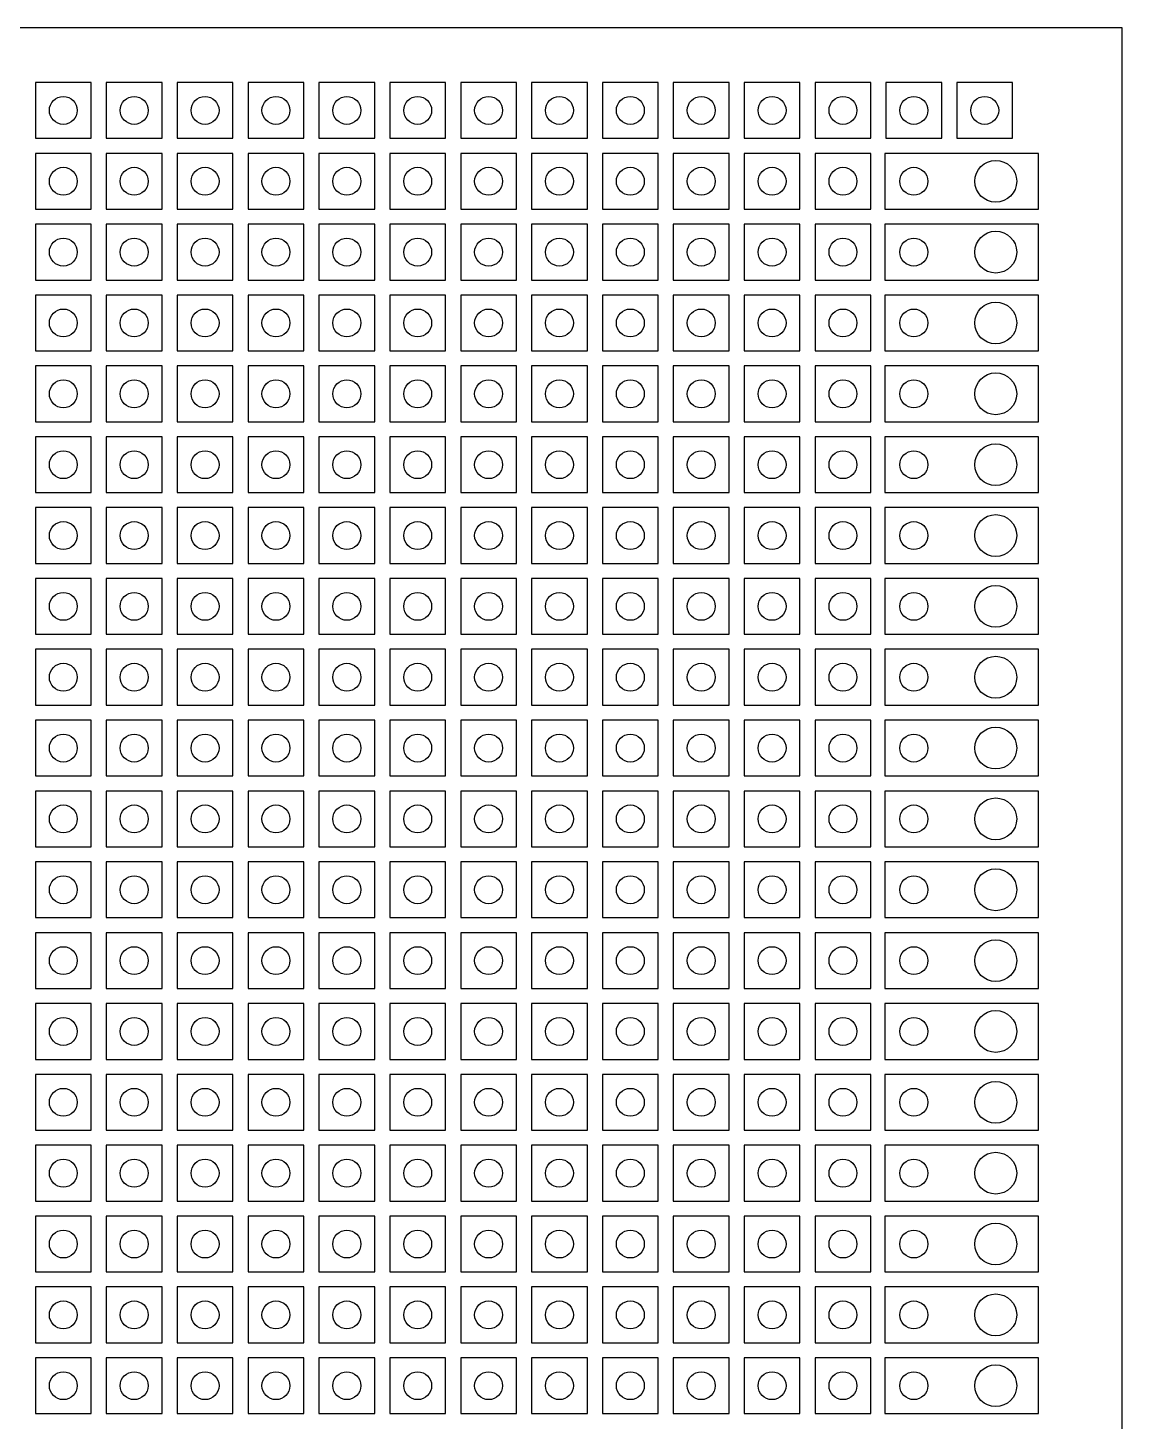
# Model space of a CAD drawing. Header units: millimetres. Extents: x 0 to 526, y 0 to 196.
# Drawn here: x 120.79 to 160, y 50.05 to 100 of the extents above; entities that cross this region are included whole.
import ezdxf

# ---------------------------------------------------------------- set-up
doc = ezdxf.new("R2010")
doc.units = ezdxf.units.MM

msp = doc.modelspace()

# ---------------------------------------------------------------- linework, layer by layer
for points in [[(0, 0), (0, 0), (160, 0), (160, 0), (160, 100), (160, 100), (0, 100), (0, 100)], [(121.056, 96.04), (121.056, 96.04), (123.056, 96.04), (123.056, 96.04), (123.056, 98.04), (123.056, 98.04), (121.056, 98.04), (121.056, 98.04)], [(123.596, 96.04), (123.596, 96.04), (125.596, 96.04), (125.596, 96.04), (125.596, 98.04), (125.596, 98.04), (123.596, 98.04), (123.596, 98.04)], [(126.136, 96.04), (126.136, 96.04), (128.136, 96.04), (128.136, 96.04), (128.136, 98.04), (128.136, 98.04), (126.136, 98.04), (126.136, 98.04)], [(128.676, 96.04), (128.676, 96.04), (130.676, 96.04), (130.676, 96.04), (130.676, 98.04), (130.676, 98.04), (128.676, 98.04), (128.676, 98.04)], [(131.216, 96.04), (131.216, 96.04), (133.216, 96.04), (133.216, 96.04), (133.216, 98.04), (133.216, 98.04), (131.216, 98.04), (131.216, 98.04)], [(133.756, 96.04), (133.756, 96.04), (135.756, 96.04), (135.756, 96.04), (135.756, 98.04), (135.756, 98.04), (133.756, 98.04), (133.756, 98.04)], [(136.296, 96.04), (136.296, 96.04), (138.296, 96.04), (138.296, 96.04), (138.296, 98.04), (138.296, 98.04), (136.296, 98.04), (136.296, 98.04)], [(138.836, 96.04), (138.836, 96.04), (140.836, 96.04), (140.836, 96.04), (140.836, 98.04), (140.836, 98.04), (138.836, 98.04), (138.836, 98.04)], [(141.376, 96.04), (141.376, 96.04), (143.376, 96.04), (143.376, 96.04), (143.376, 98.04), (143.376, 98.04), (141.376, 98.04), (141.376, 98.04)], [(143.916, 96.04), (143.916, 96.04), (145.916, 96.04), (145.916, 96.04), (145.916, 98.04), (145.916, 98.04), (143.916, 98.04), (143.916, 98.04)], [(146.456, 96.04), (146.456, 96.04), (148.456, 96.04), (148.456, 96.04), (148.456, 98.04), (148.456, 98.04), (146.456, 98.04), (146.456, 98.04)], [(148.996, 96.04), (148.996, 96.04), (150.996, 96.04), (150.996, 96.04), (150.996, 98.04), (150.996, 98.04), (148.996, 98.04), (148.996, 98.04)], [(151.536, 96.04), (151.536, 96.04), (153.536, 96.04), (153.536, 96.04), (153.536, 98.04), (153.536, 98.04), (151.536, 98.04), (151.536, 98.04)], [(154.076, 96.04), (154.076, 96.04), (156.076, 96.04), (156.076, 96.04), (156.076, 98.04), (156.076, 98.04), (154.076, 98.04), (154.076, 98.04)], [(121.056, 93.5), (121.056, 93.5), (123.056, 93.5), (123.056, 93.5), (123.056, 95.5), (123.056, 95.5), (121.056, 95.5), (121.056, 95.5)], [(123.596, 93.5), (123.596, 93.5), (125.596, 93.5), (125.596, 93.5), (125.596, 95.5), (125.596, 95.5), (123.596, 95.5), (123.596, 95.5)], [(126.136, 93.5), (126.136, 93.5), (128.136, 93.5), (128.136, 93.5), (128.136, 95.5), (128.136, 95.5), (126.136, 95.5), (126.136, 95.5)], [(128.676, 93.5), (128.676, 93.5), (130.676, 93.5), (130.676, 93.5), (130.676, 95.5), (130.676, 95.5), (128.676, 95.5), (128.676, 95.5)], [(131.216, 93.5), (131.216, 93.5), (133.216, 93.5), (133.216, 93.5), (133.216, 95.5), (133.216, 95.5), (131.216, 95.5), (131.216, 95.5)], [(133.756, 93.5), (133.756, 93.5), (135.756, 93.5), (135.756, 93.5), (135.756, 95.5), (135.756, 95.5), (133.756, 95.5), (133.756, 95.5)], [(136.296, 93.5), (136.296, 93.5), (138.296, 93.5), (138.296, 93.5), (138.296, 95.5), (138.296, 95.5), (136.296, 95.5), (136.296, 95.5)], [(138.836, 93.5), (138.836, 93.5), (140.836, 93.5), (140.836, 93.5), (140.836, 95.5), (140.836, 95.5), (138.836, 95.5), (138.836, 95.5)], [(141.376, 93.5), (141.376, 93.5), (143.376, 93.5), (143.376, 93.5), (143.376, 95.5), (143.376, 95.5), (141.376, 95.5), (141.376, 95.5)], [(143.916, 93.5), (143.916, 93.5), (145.916, 93.5), (145.916, 93.5), (145.916, 95.5), (145.916, 95.5), (143.916, 95.5), (143.916, 95.5)], [(146.456, 93.5), (146.456, 93.5), (148.456, 93.5), (148.456, 93.5), (148.456, 95.5), (148.456, 95.5), (146.456, 95.5), (146.456, 95.5)], [(148.996, 93.5), (148.996, 93.5), (150.996, 93.5), (150.996, 93.5), (150.996, 95.5), (150.996, 95.5), (148.996, 95.5), (148.996, 95.5)], [(151.5, 93.5), (151.5, 93.5), (157, 93.5), (157, 93.5), (157, 95.5), (157, 95.5), (151.5, 95.5), (151.5, 95.5)], [(121.056, 90.96), (121.056, 90.96), (123.056, 90.96), (123.056, 90.96), (123.056, 92.96), (123.056, 92.96), (121.056, 92.96), (121.056, 92.96)], [(123.596, 90.96), (123.596, 90.96), (125.596, 90.96), (125.596, 90.96), (125.596, 92.96), (125.596, 92.96), (123.596, 92.96), (123.596, 92.96)], [(126.136, 90.96), (126.136, 90.96), (128.136, 90.96), (128.136, 90.96), (128.136, 92.96), (128.136, 92.96), (126.136, 92.96), (126.136, 92.96)], [(128.676, 90.96), (128.676, 90.96), (130.676, 90.96), (130.676, 90.96), (130.676, 92.96), (130.676, 92.96), (128.676, 92.96), (128.676, 92.96)], [(131.216, 90.96), (131.216, 90.96), (133.216, 90.96), (133.216, 90.96), (133.216, 92.96), (133.216, 92.96), (131.216, 92.96), (131.216, 92.96)], [(133.756, 90.96), (133.756, 90.96), (135.756, 90.96), (135.756, 90.96), (135.756, 92.96), (135.756, 92.96), (133.756, 92.96), (133.756, 92.96)], [(136.296, 90.96), (136.296, 90.96), (138.296, 90.96), (138.296, 90.96), (138.296, 92.96), (138.296, 92.96), (136.296, 92.96), (136.296, 92.96)], [(138.836, 90.96), (138.836, 90.96), (140.836, 90.96), (140.836, 90.96), (140.836, 92.96), (140.836, 92.96), (138.836, 92.96), (138.836, 92.96)], [(141.376, 90.96), (141.376, 90.96), (143.376, 90.96), (143.376, 90.96), (143.376, 92.96), (143.376, 92.96), (141.376, 92.96), (141.376, 92.96)], [(143.916, 90.96), (143.916, 90.96), (145.916, 90.96), (145.916, 90.96), (145.916, 92.96), (145.916, 92.96), (143.916, 92.96), (143.916, 92.96)], [(146.456, 90.96), (146.456, 90.96), (148.456, 90.96), (148.456, 90.96), (148.456, 92.96), (148.456, 92.96), (146.456, 92.96), (146.456, 92.96)], [(148.996, 90.96), (148.996, 90.96), (150.996, 90.96), (150.996, 90.96), (150.996, 92.96), (150.996, 92.96), (148.996, 92.96), (148.996, 92.96)], [(151.5, 90.96), (151.5, 90.96), (157, 90.96), (157, 90.96), (157, 92.96), (157, 92.96), (151.5, 92.96), (151.5, 92.96)], [(121.056, 88.42), (121.056, 88.42), (123.056, 88.42), (123.056, 88.42), (123.056, 90.42), (123.056, 90.42), (121.056, 90.42), (121.056, 90.42)], [(123.596, 88.42), (123.596, 88.42), (125.596, 88.42), (125.596, 88.42), (125.596, 90.42), (125.596, 90.42), (123.596, 90.42), (123.596, 90.42)], [(126.136, 88.42), (126.136, 88.42), (128.136, 88.42), (128.136, 88.42), (128.136, 90.42), (128.136, 90.42), (126.136, 90.42), (126.136, 90.42)], [(128.676, 88.42), (128.676, 88.42), (130.676, 88.42), (130.676, 88.42), (130.676, 90.42), (130.676, 90.42), (128.676, 90.42), (128.676, 90.42)], [(131.216, 88.42), (131.216, 88.42), (133.216, 88.42), (133.216, 88.42), (133.216, 90.42), (133.216, 90.42), (131.216, 90.42), (131.216, 90.42)], [(133.756, 88.42), (133.756, 88.42), (135.756, 88.42), (135.756, 88.42), (135.756, 90.42), (135.756, 90.42), (133.756, 90.42), (133.756, 90.42)], [(136.296, 88.42), (136.296, 88.42), (138.296, 88.42), (138.296, 88.42), (138.296, 90.42), (138.296, 90.42), (136.296, 90.42), (136.296, 90.42)], [(138.836, 88.42), (138.836, 88.42), (140.836, 88.42), (140.836, 88.42), (140.836, 90.42), (140.836, 90.42), (138.836, 90.42), (138.836, 90.42)], [(141.376, 88.42), (141.376, 88.42), (143.376, 88.42), (143.376, 88.42), (143.376, 90.42), (143.376, 90.42), (141.376, 90.42), (141.376, 90.42)], [(143.916, 88.42), (143.916, 88.42), (145.916, 88.42), (145.916, 88.42), (145.916, 90.42), (145.916, 90.42), (143.916, 90.42), (143.916, 90.42)], [(146.456, 88.42), (146.456, 88.42), (148.456, 88.42), (148.456, 88.42), (148.456, 90.42), (148.456, 90.42), (146.456, 90.42), (146.456, 90.42)], [(148.996, 88.42), (148.996, 88.42), (150.996, 88.42), (150.996, 88.42), (150.996, 90.42), (150.996, 90.42), (148.996, 90.42), (148.996, 90.42)], [(151.5, 88.42), (151.5, 88.42), (157, 88.42), (157, 88.42), (157, 90.42), (157, 90.42), (151.5, 90.42), (151.5, 90.42)], [(121.056, 85.88), (121.056, 85.88), (123.056, 85.88), (123.056, 85.88), (123.056, 87.88), (123.056, 87.88), (121.056, 87.88), (121.056, 87.88)], [(123.596, 85.88), (123.596, 85.88), (125.596, 85.88), (125.596, 85.88), (125.596, 87.88), (125.596, 87.88), (123.596, 87.88), (123.596, 87.88)], [(126.136, 85.88), (126.136, 85.88), (128.136, 85.88), (128.136, 85.88), (128.136, 87.88), (128.136, 87.88), (126.136, 87.88), (126.136, 87.88)], [(128.676, 85.88), (128.676, 85.88), (130.676, 85.88), (130.676, 85.88), (130.676, 87.88), (130.676, 87.88), (128.676, 87.88), (128.676, 87.88)], [(131.216, 85.88), (131.216, 85.88), (133.216, 85.88), (133.216, 85.88), (133.216, 87.88), (133.216, 87.88), (131.216, 87.88), (131.216, 87.88)], [(133.756, 85.88), (133.756, 85.88), (135.756, 85.88), (135.756, 85.88), (135.756, 87.88), (135.756, 87.88), (133.756, 87.88), (133.756, 87.88)], [(136.296, 85.88), (136.296, 85.88), (138.296, 85.88), (138.296, 85.88), (138.296, 87.88), (138.296, 87.88), (136.296, 87.88), (136.296, 87.88)], [(138.836, 85.88), (138.836, 85.88), (140.836, 85.88), (140.836, 85.88), (140.836, 87.88), (140.836, 87.88), (138.836, 87.88), (138.836, 87.88)], [(141.376, 85.88), (141.376, 85.88), (143.376, 85.88), (143.376, 85.88), (143.376, 87.88), (143.376, 87.88), (141.376, 87.88), (141.376, 87.88)], [(143.916, 85.88), (143.916, 85.88), (145.916, 85.88), (145.916, 85.88), (145.916, 87.88), (145.916, 87.88), (143.916, 87.88), (143.916, 87.88)], [(146.456, 85.88), (146.456, 85.88), (148.456, 85.88), (148.456, 85.88), (148.456, 87.88), (148.456, 87.88), (146.456, 87.88), (146.456, 87.88)], [(148.996, 85.88), (148.996, 85.88), (150.996, 85.88), (150.996, 85.88), (150.996, 87.88), (150.996, 87.88), (148.996, 87.88), (148.996, 87.88)], [(151.5, 85.88), (151.5, 85.88), (157, 85.88), (157, 85.88), (157, 87.88), (157, 87.88), (151.5, 87.88), (151.5, 87.88)], [(121.056, 83.34), (121.056, 83.34), (123.056, 83.34), (123.056, 83.34), (123.056, 85.34), (123.056, 85.34), (121.056, 85.34), (121.056, 85.34)], [(123.596, 83.34), (123.596, 83.34), (125.596, 83.34), (125.596, 83.34), (125.596, 85.34), (125.596, 85.34), (123.596, 85.34), (123.596, 85.34)], [(126.136, 83.34), (126.136, 83.34), (128.136, 83.34), (128.136, 83.34), (128.136, 85.34), (128.136, 85.34), (126.136, 85.34), (126.136, 85.34)], [(128.676, 83.34), (128.676, 83.34), (130.676, 83.34), (130.676, 83.34), (130.676, 85.34), (130.676, 85.34), (128.676, 85.34), (128.676, 85.34)], [(131.216, 83.34), (131.216, 83.34), (133.216, 83.34), (133.216, 83.34), (133.216, 85.34), (133.216, 85.34), (131.216, 85.34), (131.216, 85.34)], [(133.756, 83.34), (133.756, 83.34), (135.756, 83.34), (135.756, 83.34), (135.756, 85.34), (135.756, 85.34), (133.756, 85.34), (133.756, 85.34)], [(136.296, 83.34), (136.296, 83.34), (138.296, 83.34), (138.296, 83.34), (138.296, 85.34), (138.296, 85.34), (136.296, 85.34), (136.296, 85.34)], [(138.836, 83.34), (138.836, 83.34), (140.836, 83.34), (140.836, 83.34), (140.836, 85.34), (140.836, 85.34), (138.836, 85.34), (138.836, 85.34)], [(141.376, 83.34), (141.376, 83.34), (143.376, 83.34), (143.376, 83.34), (143.376, 85.34), (143.376, 85.34), (141.376, 85.34), (141.376, 85.34)], [(143.916, 83.34), (143.916, 83.34), (145.916, 83.34), (145.916, 83.34), (145.916, 85.34), (145.916, 85.34), (143.916, 85.34), (143.916, 85.34)], [(146.456, 83.34), (146.456, 83.34), (148.456, 83.34), (148.456, 83.34), (148.456, 85.34), (148.456, 85.34), (146.456, 85.34), (146.456, 85.34)], [(148.996, 83.34), (148.996, 83.34), (150.996, 83.34), (150.996, 83.34), (150.996, 85.34), (150.996, 85.34), (148.996, 85.34), (148.996, 85.34)], [(151.5, 83.34), (151.5, 83.34), (157, 83.34), (157, 83.34), (157, 85.34), (157, 85.34), (151.5, 85.34), (151.5, 85.34)], [(121.056, 80.8), (121.056, 80.8), (123.056, 80.8), (123.056, 80.8), (123.056, 82.8), (123.056, 82.8), (121.056, 82.8), (121.056, 82.8)], [(123.596, 80.8), (123.596, 80.8), (125.596, 80.8), (125.596, 80.8), (125.596, 82.8), (125.596, 82.8), (123.596, 82.8), (123.596, 82.8)], [(126.136, 80.8), (126.136, 80.8), (128.136, 80.8), (128.136, 80.8), (128.136, 82.8), (128.136, 82.8), (126.136, 82.8), (126.136, 82.8)], [(128.676, 80.8), (128.676, 80.8), (130.676, 80.8), (130.676, 80.8), (130.676, 82.8), (130.676, 82.8), (128.676, 82.8), (128.676, 82.8)], [(131.216, 80.8), (131.216, 80.8), (133.216, 80.8), (133.216, 80.8), (133.216, 82.8), (133.216, 82.8), (131.216, 82.8), (131.216, 82.8)], [(133.756, 80.8), (133.756, 80.8), (135.756, 80.8), (135.756, 80.8), (135.756, 82.8), (135.756, 82.8), (133.756, 82.8), (133.756, 82.8)], [(136.296, 80.8), (136.296, 80.8), (138.296, 80.8), (138.296, 80.8), (138.296, 82.8), (138.296, 82.8), (136.296, 82.8), (136.296, 82.8)], [(138.836, 80.8), (138.836, 80.8), (140.836, 80.8), (140.836, 80.8), (140.836, 82.8), (140.836, 82.8), (138.836, 82.8), (138.836, 82.8)], [(141.376, 80.8), (141.376, 80.8), (143.376, 80.8), (143.376, 80.8), (143.376, 82.8), (143.376, 82.8), (141.376, 82.8), (141.376, 82.8)], [(143.916, 80.8), (143.916, 80.8), (145.916, 80.8), (145.916, 80.8), (145.916, 82.8), (145.916, 82.8), (143.916, 82.8), (143.916, 82.8)], [(146.456, 80.8), (146.456, 80.8), (148.456, 80.8), (148.456, 80.8), (148.456, 82.8), (148.456, 82.8), (146.456, 82.8), (146.456, 82.8)], [(148.996, 80.8), (148.996, 80.8), (150.996, 80.8), (150.996, 80.8), (150.996, 82.8), (150.996, 82.8), (148.996, 82.8), (148.996, 82.8)], [(151.5, 80.8), (151.5, 80.8), (157, 80.8), (157, 80.8), (157, 82.8), (157, 82.8), (151.5, 82.8), (151.5, 82.8)], [(121.056, 78.26), (121.056, 78.26), (123.056, 78.26), (123.056, 78.26), (123.056, 80.26), (123.056, 80.26), (121.056, 80.26), (121.056, 80.26)], [(123.596, 78.26), (123.596, 78.26), (125.596, 78.26), (125.596, 78.26), (125.596, 80.26), (125.596, 80.26), (123.596, 80.26), (123.596, 80.26)], [(126.136, 78.26), (126.136, 78.26), (128.136, 78.26), (128.136, 78.26), (128.136, 80.26), (128.136, 80.26), (126.136, 80.26), (126.136, 80.26)], [(128.676, 78.26), (128.676, 78.26), (130.676, 78.26), (130.676, 78.26), (130.676, 80.26), (130.676, 80.26), (128.676, 80.26), (128.676, 80.26)], [(131.216, 78.26), (131.216, 78.26), (133.216, 78.26), (133.216, 78.26), (133.216, 80.26), (133.216, 80.26), (131.216, 80.26), (131.216, 80.26)], [(133.756, 78.26), (133.756, 78.26), (135.756, 78.26), (135.756, 78.26), (135.756, 80.26), (135.756, 80.26), (133.756, 80.26), (133.756, 80.26)], [(136.296, 78.26), (136.296, 78.26), (138.296, 78.26), (138.296, 78.26), (138.296, 80.26), (138.296, 80.26), (136.296, 80.26), (136.296, 80.26)], [(138.836, 78.26), (138.836, 78.26), (140.836, 78.26), (140.836, 78.26), (140.836, 80.26), (140.836, 80.26), (138.836, 80.26), (138.836, 80.26)], [(141.376, 78.26), (141.376, 78.26), (143.376, 78.26), (143.376, 78.26), (143.376, 80.26), (143.376, 80.26), (141.376, 80.26), (141.376, 80.26)], [(143.916, 78.26), (143.916, 78.26), (145.916, 78.26), (145.916, 78.26), (145.916, 80.26), (145.916, 80.26), (143.916, 80.26), (143.916, 80.26)], [(146.456, 78.26), (146.456, 78.26), (148.456, 78.26), (148.456, 78.26), (148.456, 80.26), (148.456, 80.26), (146.456, 80.26), (146.456, 80.26)], [(148.996, 78.26), (148.996, 78.26), (150.996, 78.26), (150.996, 78.26), (150.996, 80.26), (150.996, 80.26), (148.996, 80.26), (148.996, 80.26)], [(151.5, 78.26), (151.5, 78.26), (157, 78.26), (157, 78.26), (157, 80.26), (157, 80.26), (151.5, 80.26), (151.5, 80.26)], [(121.056, 75.72), (121.056, 75.72), (123.056, 75.72), (123.056, 75.72), (123.056, 77.72), (123.056, 77.72), (121.056, 77.72), (121.056, 77.72)], [(123.596, 75.72), (123.596, 75.72), (125.596, 75.72), (125.596, 75.72), (125.596, 77.72), (125.596, 77.72), (123.596, 77.72), (123.596, 77.72)], [(126.136, 75.72), (126.136, 75.72), (128.136, 75.72), (128.136, 75.72), (128.136, 77.72), (128.136, 77.72), (126.136, 77.72), (126.136, 77.72)], [(128.676, 75.72), (128.676, 75.72), (130.676, 75.72), (130.676, 75.72), (130.676, 77.72), (130.676, 77.72), (128.676, 77.72), (128.676, 77.72)], [(131.216, 75.72), (131.216, 75.72), (133.216, 75.72), (133.216, 75.72), (133.216, 77.72), (133.216, 77.72), (131.216, 77.72), (131.216, 77.72)], [(133.756, 75.72), (133.756, 75.72), (135.756, 75.72), (135.756, 75.72), (135.756, 77.72), (135.756, 77.72), (133.756, 77.72), (133.756, 77.72)], [(136.296, 75.72), (136.296, 75.72), (138.296, 75.72), (138.296, 75.72), (138.296, 77.72), (138.296, 77.72), (136.296, 77.72), (136.296, 77.72)], [(138.836, 75.72), (138.836, 75.72), (140.836, 75.72), (140.836, 75.72), (140.836, 77.72), (140.836, 77.72), (138.836, 77.72), (138.836, 77.72)], [(141.376, 75.72), (141.376, 75.72), (143.376, 75.72), (143.376, 75.72), (143.376, 77.72), (143.376, 77.72), (141.376, 77.72), (141.376, 77.72)], [(143.916, 75.72), (143.916, 75.72), (145.916, 75.72), (145.916, 75.72), (145.916, 77.72), (145.916, 77.72), (143.916, 77.72), (143.916, 77.72)], [(146.456, 75.72), (146.456, 75.72), (148.456, 75.72), (148.456, 75.72), (148.456, 77.72), (148.456, 77.72), (146.456, 77.72), (146.456, 77.72)], [(148.996, 75.72), (148.996, 75.72), (150.996, 75.72), (150.996, 75.72), (150.996, 77.72), (150.996, 77.72), (148.996, 77.72), (148.996, 77.72)], [(151.5, 75.72), (151.5, 75.72), (157, 75.72), (157, 75.72), (157, 77.72), (157, 77.72), (151.5, 77.72), (151.5, 77.72)], [(121.056, 73.18), (121.056, 73.18), (123.056, 73.18), (123.056, 73.18), (123.056, 75.18), (123.056, 75.18), (121.056, 75.18), (121.056, 75.18)], [(123.596, 73.18), (123.596, 73.18), (125.596, 73.18), (125.596, 73.18), (125.596, 75.18), (125.596, 75.18), (123.596, 75.18), (123.596, 75.18)], [(126.136, 73.18), (126.136, 73.18), (128.136, 73.18), (128.136, 73.18), (128.136, 75.18), (128.136, 75.18), (126.136, 75.18), (126.136, 75.18)], [(128.676, 73.18), (128.676, 73.18), (130.676, 73.18), (130.676, 73.18), (130.676, 75.18), (130.676, 75.18), (128.676, 75.18), (128.676, 75.18)], [(131.216, 73.18), (131.216, 73.18), (133.216, 73.18), (133.216, 73.18), (133.216, 75.18), (133.216, 75.18), (131.216, 75.18), (131.216, 75.18)], [(133.756, 73.18), (133.756, 73.18), (135.756, 73.18), (135.756, 73.18), (135.756, 75.18), (135.756, 75.18), (133.756, 75.18), (133.756, 75.18)], [(136.296, 73.18), (136.296, 73.18), (138.296, 73.18), (138.296, 73.18), (138.296, 75.18), (138.296, 75.18), (136.296, 75.18), (136.296, 75.18)], [(138.836, 73.18), (138.836, 73.18), (140.836, 73.18), (140.836, 73.18), (140.836, 75.18), (140.836, 75.18), (138.836, 75.18), (138.836, 75.18)], [(141.376, 73.18), (141.376, 73.18), (143.376, 73.18), (143.376, 73.18), (143.376, 75.18), (143.376, 75.18), (141.376, 75.18), (141.376, 75.18)], [(143.916, 73.18), (143.916, 73.18), (145.916, 73.18), (145.916, 73.18), (145.916, 75.18), (145.916, 75.18), (143.916, 75.18), (143.916, 75.18)], [(146.456, 73.18), (146.456, 73.18), (148.456, 73.18), (148.456, 73.18), (148.456, 75.18), (148.456, 75.18), (146.456, 75.18), (146.456, 75.18)], [(148.996, 73.18), (148.996, 73.18), (150.996, 73.18), (150.996, 73.18), (150.996, 75.18), (150.996, 75.18), (148.996, 75.18), (148.996, 75.18)], [(151.5, 73.18), (151.5, 73.18), (157, 73.18), (157, 73.18), (157, 75.18), (157, 75.18), (151.5, 75.18), (151.5, 75.18)], [(121.056, 70.64), (121.056, 70.64), (123.056, 70.64), (123.056, 70.64), (123.056, 72.64), (123.056, 72.64), (121.056, 72.64), (121.056, 72.64)], [(123.596, 70.64), (123.596, 70.64), (125.596, 70.64), (125.596, 70.64), (125.596, 72.64), (125.596, 72.64), (123.596, 72.64), (123.596, 72.64)], [(126.136, 70.64), (126.136, 70.64), (128.136, 70.64), (128.136, 70.64), (128.136, 72.64), (128.136, 72.64), (126.136, 72.64), (126.136, 72.64)], [(128.676, 70.64), (128.676, 70.64), (130.676, 70.64), (130.676, 70.64), (130.676, 72.64), (130.676, 72.64), (128.676, 72.64), (128.676, 72.64)], [(131.216, 70.64), (131.216, 70.64), (133.216, 70.64), (133.216, 70.64), (133.216, 72.64), (133.216, 72.64), (131.216, 72.64), (131.216, 72.64)], [(133.756, 70.64), (133.756, 70.64), (135.756, 70.64), (135.756, 70.64), (135.756, 72.64), (135.756, 72.64), (133.756, 72.64), (133.756, 72.64)], [(136.296, 70.64), (136.296, 70.64), (138.296, 70.64), (138.296, 70.64), (138.296, 72.64), (138.296, 72.64), (136.296, 72.64), (136.296, 72.64)], [(138.836, 70.64), (138.836, 70.64), (140.836, 70.64), (140.836, 70.64), (140.836, 72.64), (140.836, 72.64), (138.836, 72.64), (138.836, 72.64)], [(141.376, 70.64), (141.376, 70.64), (143.376, 70.64), (143.376, 70.64), (143.376, 72.64), (143.376, 72.64), (141.376, 72.64), (141.376, 72.64)], [(143.916, 70.64), (143.916, 70.64), (145.916, 70.64), (145.916, 70.64), (145.916, 72.64), (145.916, 72.64), (143.916, 72.64), (143.916, 72.64)], [(146.456, 70.64), (146.456, 70.64), (148.456, 70.64), (148.456, 70.64), (148.456, 72.64), (148.456, 72.64), (146.456, 72.64), (146.456, 72.64)], [(148.996, 70.64), (148.996, 70.64), (150.996, 70.64), (150.996, 70.64), (150.996, 72.64), (150.996, 72.64), (148.996, 72.64), (148.996, 72.64)], [(151.5, 70.64), (151.5, 70.64), (157, 70.64), (157, 70.64), (157, 72.64), (157, 72.64), (151.5, 72.64), (151.5, 72.64)], [(121.056, 68.1), (121.056, 68.1), (123.056, 68.1), (123.056, 68.1), (123.056, 70.1), (123.056, 70.1), (121.056, 70.1), (121.056, 70.1)], [(123.596, 68.1), (123.596, 68.1), (125.596, 68.1), (125.596, 68.1), (125.596, 70.1), (125.596, 70.1), (123.596, 70.1), (123.596, 70.1)], [(126.136, 68.1), (126.136, 68.1), (128.136, 68.1), (128.136, 68.1), (128.136, 70.1), (128.136, 70.1), (126.136, 70.1), (126.136, 70.1)], [(128.676, 68.1), (128.676, 68.1), (130.676, 68.1), (130.676, 68.1), (130.676, 70.1), (130.676, 70.1), (128.676, 70.1), (128.676, 70.1)], [(131.216, 68.1), (131.216, 68.1), (133.216, 68.1), (133.216, 68.1), (133.216, 70.1), (133.216, 70.1), (131.216, 70.1), (131.216, 70.1)], [(133.756, 68.1), (133.756, 68.1), (135.756, 68.1), (135.756, 68.1), (135.756, 70.1), (135.756, 70.1), (133.756, 70.1), (133.756, 70.1)], [(136.296, 68.1), (136.296, 68.1), (138.296, 68.1), (138.296, 68.1), (138.296, 70.1), (138.296, 70.1), (136.296, 70.1), (136.296, 70.1)], [(138.836, 68.1), (138.836, 68.1), (140.836, 68.1), (140.836, 68.1), (140.836, 70.1), (140.836, 70.1), (138.836, 70.1), (138.836, 70.1)], [(141.376, 68.1), (141.376, 68.1), (143.376, 68.1), (143.376, 68.1), (143.376, 70.1), (143.376, 70.1), (141.376, 70.1), (141.376, 70.1)], [(143.916, 68.1), (143.916, 68.1), (145.916, 68.1), (145.916, 68.1), (145.916, 70.1), (145.916, 70.1), (143.916, 70.1), (143.916, 70.1)], [(146.456, 68.1), (146.456, 68.1), (148.456, 68.1), (148.456, 68.1), (148.456, 70.1), (148.456, 70.1), (146.456, 70.1), (146.456, 70.1)], [(148.996, 68.1), (148.996, 68.1), (150.996, 68.1), (150.996, 68.1), (150.996, 70.1), (150.996, 70.1), (148.996, 70.1), (148.996, 70.1)], [(151.5, 68.1), (151.5, 68.1), (157, 68.1), (157, 68.1), (157, 70.1), (157, 70.1), (151.5, 70.1), (151.5, 70.1)], [(121.056, 65.56), (121.056, 65.56), (123.056, 65.56), (123.056, 65.56), (123.056, 67.56), (123.056, 67.56), (121.056, 67.56), (121.056, 67.56)], [(123.596, 65.56), (123.596, 65.56), (125.596, 65.56), (125.596, 65.56), (125.596, 67.56), (125.596, 67.56), (123.596, 67.56), (123.596, 67.56)], [(126.136, 65.56), (126.136, 65.56), (128.136, 65.56), (128.136, 65.56), (128.136, 67.56), (128.136, 67.56), (126.136, 67.56), (126.136, 67.56)], [(128.676, 65.56), (128.676, 65.56), (130.676, 65.56), (130.676, 65.56), (130.676, 67.56), (130.676, 67.56), (128.676, 67.56), (128.676, 67.56)], [(131.216, 65.56), (131.216, 65.56), (133.216, 65.56), (133.216, 65.56), (133.216, 67.56), (133.216, 67.56), (131.216, 67.56), (131.216, 67.56)], [(133.756, 65.56), (133.756, 65.56), (135.756, 65.56), (135.756, 65.56), (135.756, 67.56), (135.756, 67.56), (133.756, 67.56), (133.756, 67.56)], [(136.296, 65.56), (136.296, 65.56), (138.296, 65.56), (138.296, 65.56), (138.296, 67.56), (138.296, 67.56), (136.296, 67.56), (136.296, 67.56)], [(138.836, 65.56), (138.836, 65.56), (140.836, 65.56), (140.836, 65.56), (140.836, 67.56), (140.836, 67.56), (138.836, 67.56), (138.836, 67.56)], [(141.376, 65.56), (141.376, 65.56), (143.376, 65.56), (143.376, 65.56), (143.376, 67.56), (143.376, 67.56), (141.376, 67.56), (141.376, 67.56)], [(143.916, 65.56), (143.916, 65.56), (145.916, 65.56), (145.916, 65.56), (145.916, 67.56), (145.916, 67.56), (143.916, 67.56), (143.916, 67.56)], [(146.456, 65.56), (146.456, 65.56), (148.456, 65.56), (148.456, 65.56), (148.456, 67.56), (148.456, 67.56), (146.456, 67.56), (146.456, 67.56)], [(148.996, 65.56), (148.996, 65.56), (150.996, 65.56), (150.996, 65.56), (150.996, 67.56), (150.996, 67.56), (148.996, 67.56), (148.996, 67.56)], [(151.5, 65.56), (151.5, 65.56), (157, 65.56), (157, 65.56), (157, 67.56), (157, 67.56), (151.5, 67.56), (151.5, 67.56)], [(121.056, 63.02), (121.056, 63.02), (123.056, 63.02), (123.056, 63.02), (123.056, 65.02), (123.056, 65.02), (121.056, 65.02), (121.056, 65.02)], [(123.596, 63.02), (123.596, 63.02), (125.596, 63.02), (125.596, 63.02), (125.596, 65.02), (125.596, 65.02), (123.596, 65.02), (123.596, 65.02)], [(126.136, 63.02), (126.136, 63.02), (128.136, 63.02), (128.136, 63.02), (128.136, 65.02), (128.136, 65.02), (126.136, 65.02), (126.136, 65.02)], [(128.676, 63.02), (128.676, 63.02), (130.676, 63.02), (130.676, 63.02), (130.676, 65.02), (130.676, 65.02), (128.676, 65.02), (128.676, 65.02)], [(131.216, 63.02), (131.216, 63.02), (133.216, 63.02), (133.216, 63.02), (133.216, 65.02), (133.216, 65.02), (131.216, 65.02), (131.216, 65.02)], [(133.756, 63.02), (133.756, 63.02), (135.756, 63.02), (135.756, 63.02), (135.756, 65.02), (135.756, 65.02), (133.756, 65.02), (133.756, 65.02)], [(136.296, 63.02), (136.296, 63.02), (138.296, 63.02), (138.296, 63.02), (138.296, 65.02), (138.296, 65.02), (136.296, 65.02), (136.296, 65.02)], [(138.836, 63.02), (138.836, 63.02), (140.836, 63.02), (140.836, 63.02), (140.836, 65.02), (140.836, 65.02), (138.836, 65.02), (138.836, 65.02)], [(141.376, 63.02), (141.376, 63.02), (143.376, 63.02), (143.376, 63.02), (143.376, 65.02), (143.376, 65.02), (141.376, 65.02), (141.376, 65.02)], [(143.916, 63.02), (143.916, 63.02), (145.916, 63.02), (145.916, 63.02), (145.916, 65.02), (145.916, 65.02), (143.916, 65.02), (143.916, 65.02)], [(146.456, 63.02), (146.456, 63.02), (148.456, 63.02), (148.456, 63.02), (148.456, 65.02), (148.456, 65.02), (146.456, 65.02), (146.456, 65.02)], [(148.996, 63.02), (148.996, 63.02), (150.996, 63.02), (150.996, 63.02), (150.996, 65.02), (150.996, 65.02), (148.996, 65.02), (148.996, 65.02)], [(151.5, 63.02), (151.5, 63.02), (157, 63.02), (157, 63.02), (157, 65.02), (157, 65.02), (151.5, 65.02), (151.5, 65.02)], [(121.056, 60.48), (121.056, 60.48), (123.056, 60.48), (123.056, 60.48), (123.056, 62.48), (123.056, 62.48), (121.056, 62.48), (121.056, 62.48)], [(123.596, 60.48), (123.596, 60.48), (125.596, 60.48), (125.596, 60.48), (125.596, 62.48), (125.596, 62.48), (123.596, 62.48), (123.596, 62.48)], [(126.136, 60.48), (126.136, 60.48), (128.136, 60.48), (128.136, 60.48), (128.136, 62.48), (128.136, 62.48), (126.136, 62.48), (126.136, 62.48)], [(128.676, 60.48), (128.676, 60.48), (130.676, 60.48), (130.676, 60.48), (130.676, 62.48), (130.676, 62.48), (128.676, 62.48), (128.676, 62.48)], [(131.216, 60.48), (131.216, 60.48), (133.216, 60.48), (133.216, 60.48), (133.216, 62.48), (133.216, 62.48), (131.216, 62.48), (131.216, 62.48)], [(133.756, 60.48), (133.756, 60.48), (135.756, 60.48), (135.756, 60.48), (135.756, 62.48), (135.756, 62.48), (133.756, 62.48), (133.756, 62.48)], [(136.296, 60.48), (136.296, 60.48), (138.296, 60.48), (138.296, 60.48), (138.296, 62.48), (138.296, 62.48), (136.296, 62.48), (136.296, 62.48)], [(138.836, 60.48), (138.836, 60.48), (140.836, 60.48), (140.836, 60.48), (140.836, 62.48), (140.836, 62.48), (138.836, 62.48), (138.836, 62.48)], [(141.376, 60.48), (141.376, 60.48), (143.376, 60.48), (143.376, 60.48), (143.376, 62.48), (143.376, 62.48), (141.376, 62.48), (141.376, 62.48)], [(143.916, 60.48), (143.916, 60.48), (145.916, 60.48), (145.916, 60.48), (145.916, 62.48), (145.916, 62.48), (143.916, 62.48), (143.916, 62.48)], [(146.456, 60.48), (146.456, 60.48), (148.456, 60.48), (148.456, 60.48), (148.456, 62.48), (148.456, 62.48), (146.456, 62.48), (146.456, 62.48)], [(148.996, 60.48), (148.996, 60.48), (150.996, 60.48), (150.996, 60.48), (150.996, 62.48), (150.996, 62.48), (148.996, 62.48), (148.996, 62.48)], [(151.5, 60.48), (151.5, 60.48), (157, 60.48), (157, 60.48), (157, 62.48), (157, 62.48), (151.5, 62.48), (151.5, 62.48)], [(121.056, 57.94), (121.056, 57.94), (123.056, 57.94), (123.056, 57.94), (123.056, 59.94), (123.056, 59.94), (121.056, 59.94), (121.056, 59.94)], [(123.596, 57.94), (123.596, 57.94), (125.596, 57.94), (125.596, 57.94), (125.596, 59.94), (125.596, 59.94), (123.596, 59.94), (123.596, 59.94)], [(126.136, 57.94), (126.136, 57.94), (128.136, 57.94), (128.136, 57.94), (128.136, 59.94), (128.136, 59.94), (126.136, 59.94), (126.136, 59.94)], [(128.676, 57.94), (128.676, 57.94), (130.676, 57.94), (130.676, 57.94), (130.676, 59.94), (130.676, 59.94), (128.676, 59.94), (128.676, 59.94)], [(131.216, 57.94), (131.216, 57.94), (133.216, 57.94), (133.216, 57.94), (133.216, 59.94), (133.216, 59.94), (131.216, 59.94), (131.216, 59.94)], [(133.756, 57.94), (133.756, 57.94), (135.756, 57.94), (135.756, 57.94), (135.756, 59.94), (135.756, 59.94), (133.756, 59.94), (133.756, 59.94)], [(136.296, 57.94), (136.296, 57.94), (138.296, 57.94), (138.296, 57.94), (138.296, 59.94), (138.296, 59.94), (136.296, 59.94), (136.296, 59.94)], [(138.836, 57.94), (138.836, 57.94), (140.836, 57.94), (140.836, 57.94), (140.836, 59.94), (140.836, 59.94), (138.836, 59.94), (138.836, 59.94)], [(141.376, 57.94), (141.376, 57.94), (143.376, 57.94), (143.376, 57.94), (143.376, 59.94), (143.376, 59.94), (141.376, 59.94), (141.376, 59.94)], [(143.916, 57.94), (143.916, 57.94), (145.916, 57.94), (145.916, 57.94), (145.916, 59.94), (145.916, 59.94), (143.916, 59.94), (143.916, 59.94)], [(146.456, 57.94), (146.456, 57.94), (148.456, 57.94), (148.456, 57.94), (148.456, 59.94), (148.456, 59.94), (146.456, 59.94), (146.456, 59.94)], [(148.996, 57.94), (148.996, 57.94), (150.996, 57.94), (150.996, 57.94), (150.996, 59.94), (150.996, 59.94), (148.996, 59.94), (148.996, 59.94)], [(151.5, 57.94), (151.5, 57.94), (157, 57.94), (157, 57.94), (157, 59.94), (157, 59.94), (151.5, 59.94), (151.5, 59.94)], [(121.056, 55.4), (121.056, 55.4), (123.056, 55.4), (123.056, 55.4), (123.056, 57.4), (123.056, 57.4), (121.056, 57.4), (121.056, 57.4)], [(123.596, 55.4), (123.596, 55.4), (125.596, 55.4), (125.596, 55.4), (125.596, 57.4), (125.596, 57.4), (123.596, 57.4), (123.596, 57.4)], [(126.136, 55.4), (126.136, 55.4), (128.136, 55.4), (128.136, 55.4), (128.136, 57.4), (128.136, 57.4), (126.136, 57.4), (126.136, 57.4)], [(128.676, 55.4), (128.676, 55.4), (130.676, 55.4), (130.676, 55.4), (130.676, 57.4), (130.676, 57.4), (128.676, 57.4), (128.676, 57.4)], [(131.216, 55.4), (131.216, 55.4), (133.216, 55.4), (133.216, 55.4), (133.216, 57.4), (133.216, 57.4), (131.216, 57.4), (131.216, 57.4)], [(133.756, 55.4), (133.756, 55.4), (135.756, 55.4), (135.756, 55.4), (135.756, 57.4), (135.756, 57.4), (133.756, 57.4), (133.756, 57.4)], [(136.296, 55.4), (136.296, 55.4), (138.296, 55.4), (138.296, 55.4), (138.296, 57.4), (138.296, 57.4), (136.296, 57.4), (136.296, 57.4)], [(138.836, 55.4), (138.836, 55.4), (140.836, 55.4), (140.836, 55.4), (140.836, 57.4), (140.836, 57.4), (138.836, 57.4), (138.836, 57.4)], [(141.376, 55.4), (141.376, 55.4), (143.376, 55.4), (143.376, 55.4), (143.376, 57.4), (143.376, 57.4), (141.376, 57.4), (141.376, 57.4)], [(143.916, 55.4), (143.916, 55.4), (145.916, 55.4), (145.916, 55.4), (145.916, 57.4), (145.916, 57.4), (143.916, 57.4), (143.916, 57.4)], [(146.456, 55.4), (146.456, 55.4), (148.456, 55.4), (148.456, 55.4), (148.456, 57.4), (148.456, 57.4), (146.456, 57.4), (146.456, 57.4)], [(148.996, 55.4), (148.996, 55.4), (150.996, 55.4), (150.996, 55.4), (150.996, 57.4), (150.996, 57.4), (148.996, 57.4), (148.996, 57.4)], [(151.5, 55.4), (151.5, 55.4), (157, 55.4), (157, 55.4), (157, 57.4), (157, 57.4), (151.5, 57.4), (151.5, 57.4)], [(121.056, 52.86), (121.056, 52.86), (123.056, 52.86), (123.056, 52.86), (123.056, 54.86), (123.056, 54.86), (121.056, 54.86), (121.056, 54.86)], [(123.596, 52.86), (123.596, 52.86), (125.596, 52.86), (125.596, 52.86), (125.596, 54.86), (125.596, 54.86), (123.596, 54.86), (123.596, 54.86)], [(126.136, 52.86), (126.136, 52.86), (128.136, 52.86), (128.136, 52.86), (128.136, 54.86), (128.136, 54.86), (126.136, 54.86), (126.136, 54.86)], [(128.676, 52.86), (128.676, 52.86), (130.676, 52.86), (130.676, 52.86), (130.676, 54.86), (130.676, 54.86), (128.676, 54.86), (128.676, 54.86)], [(131.216, 52.86), (131.216, 52.86), (133.216, 52.86), (133.216, 52.86), (133.216, 54.86), (133.216, 54.86), (131.216, 54.86), (131.216, 54.86)], [(133.756, 52.86), (133.756, 52.86), (135.756, 52.86), (135.756, 52.86), (135.756, 54.86), (135.756, 54.86), (133.756, 54.86), (133.756, 54.86)], [(136.296, 52.86), (136.296, 52.86), (138.296, 52.86), (138.296, 52.86), (138.296, 54.86), (138.296, 54.86), (136.296, 54.86), (136.296, 54.86)], [(138.836, 52.86), (138.836, 52.86), (140.836, 52.86), (140.836, 52.86), (140.836, 54.86), (140.836, 54.86), (138.836, 54.86), (138.836, 54.86)], [(141.376, 52.86), (141.376, 52.86), (143.376, 52.86), (143.376, 52.86), (143.376, 54.86), (143.376, 54.86), (141.376, 54.86), (141.376, 54.86)], [(143.916, 52.86), (143.916, 52.86), (145.916, 52.86), (145.916, 52.86), (145.916, 54.86), (145.916, 54.86), (143.916, 54.86), (143.916, 54.86)], [(146.456, 52.86), (146.456, 52.86), (148.456, 52.86), (148.456, 52.86), (148.456, 54.86), (148.456, 54.86), (146.456, 54.86), (146.456, 54.86)], [(148.996, 52.86), (148.996, 52.86), (150.996, 52.86), (150.996, 52.86), (150.996, 54.86), (150.996, 54.86), (148.996, 54.86), (148.996, 54.86)], [(151.5, 52.86), (151.5, 52.86), (157, 52.86), (157, 52.86), (157, 54.86), (157, 54.86), (151.5, 54.86), (151.5, 54.86)], [(121.056, 50.32), (121.056, 50.32), (123.056, 50.32), (123.056, 50.32), (123.056, 52.32), (123.056, 52.32), (121.056, 52.32), (121.056, 52.32)], [(123.596, 50.32), (123.596, 50.32), (125.596, 50.32), (125.596, 50.32), (125.596, 52.32), (125.596, 52.32), (123.596, 52.32), (123.596, 52.32)], [(126.136, 50.32), (126.136, 50.32), (128.136, 50.32), (128.136, 50.32), (128.136, 52.32), (128.136, 52.32), (126.136, 52.32), (126.136, 52.32)], [(128.676, 50.32), (128.676, 50.32), (130.676, 50.32), (130.676, 50.32), (130.676, 52.32), (130.676, 52.32), (128.676, 52.32), (128.676, 52.32)], [(131.216, 50.32), (131.216, 50.32), (133.216, 50.32), (133.216, 50.32), (133.216, 52.32), (133.216, 52.32), (131.216, 52.32), (131.216, 52.32)], [(133.756, 50.32), (133.756, 50.32), (135.756, 50.32), (135.756, 50.32), (135.756, 52.32), (135.756, 52.32), (133.756, 52.32), (133.756, 52.32)], [(136.296, 50.32), (136.296, 50.32), (138.296, 50.32), (138.296, 50.32), (138.296, 52.32), (138.296, 52.32), (136.296, 52.32), (136.296, 52.32)], [(138.836, 50.32), (138.836, 50.32), (140.836, 50.32), (140.836, 50.32), (140.836, 52.32), (140.836, 52.32), (138.836, 52.32), (138.836, 52.32)], [(141.376, 50.32), (141.376, 50.32), (143.376, 50.32), (143.376, 50.32), (143.376, 52.32), (143.376, 52.32), (141.376, 52.32), (141.376, 52.32)], [(143.916, 50.32), (143.916, 50.32), (145.916, 50.32), (145.916, 50.32), (145.916, 52.32), (145.916, 52.32), (143.916, 52.32), (143.916, 52.32)], [(146.456, 50.32), (146.456, 50.32), (148.456, 50.32), (148.456, 50.32), (148.456, 52.32), (148.456, 52.32), (146.456, 52.32), (146.456, 52.32)], [(148.996, 50.32), (148.996, 50.32), (150.996, 50.32), (150.996, 50.32), (150.996, 52.32), (150.996, 52.32), (148.996, 52.32), (148.996, 52.32)], [(151.5, 50.32), (151.5, 50.32), (157, 50.32), (157, 50.32), (157, 52.32), (157, 52.32), (151.5, 52.32), (151.5, 52.32)]]:
    msp.add_lwpolyline(points, close=True)
for centre, radius in [((122.056, 97.04), 0.5), ((124.596, 97.04), 0.5), ((127.136, 97.04), 0.5), ((129.676, 97.04), 0.5), ((132.216, 97.04), 0.5), ((134.756, 97.04), 0.5), ((137.296, 97.04), 0.5), ((139.836, 97.04), 0.5), ((142.376, 97.04), 0.5), ((144.916, 97.04), 0.5), ((147.456, 97.04), 0.5), ((149.996, 97.04), 0.5), ((152.536, 97.04), 0.5), ((155.076, 97.04), 0.5), ((122.056, 94.5), 0.5), ((124.596, 94.5), 0.5), ((127.136, 94.5), 0.5), ((129.676, 94.5), 0.5), ((132.216, 94.5), 0.5), ((134.756, 94.5), 0.5), ((137.296, 94.5), 0.5), ((139.836, 94.5), 0.5), ((142.376, 94.5), 0.5), ((144.916, 94.5), 0.5), ((147.456, 94.5), 0.5), ((149.996, 94.5), 0.5), ((152.536, 94.5), 0.5), ((152.536, 94.5), 0.5), ((155.471, 94.5), 0.75), ((122.056, 91.96), 0.5), ((124.596, 91.96), 0.5), ((127.136, 91.96), 0.5), ((129.676, 91.96), 0.5), ((132.216, 91.96), 0.5), ((134.756, 91.96), 0.5), ((137.296, 91.96), 0.5), ((139.836, 91.96), 0.5), ((142.376, 91.96), 0.5), ((144.916, 91.96), 0.5), ((147.456, 91.96), 0.5), ((149.996, 91.96), 0.5), ((152.536, 91.96), 0.5), ((155.471, 91.96), 0.75), ((122.056, 89.42), 0.5), ((124.596, 89.42), 0.5), ((127.136, 89.42), 0.5), ((129.676, 89.42), 0.5), ((132.216, 89.42), 0.5), ((134.756, 89.42), 0.5), ((137.296, 89.42), 0.5), ((139.836, 89.42), 0.5), ((142.376, 89.42), 0.5), ((144.916, 89.42), 0.5), ((147.456, 89.42), 0.5), ((149.996, 89.42), 0.5), ((152.536, 89.42), 0.5), ((155.471, 89.42), 0.75), ((155.471, 86.88), 0.75), ((122.056, 86.88), 0.5), ((124.596, 86.88), 0.5), ((127.136, 86.88), 0.5), ((129.676, 86.88), 0.5), ((132.216, 86.88), 0.5), ((134.756, 86.88), 0.5), ((137.296, 86.88), 0.5), ((139.836, 86.88), 0.5), ((142.376, 86.88), 0.5), ((144.916, 86.88), 0.5), ((147.456, 86.88), 0.5), ((149.996, 86.88), 0.5), ((152.536, 86.88), 0.5), ((155.471, 84.34), 0.75), ((122.056, 84.34), 0.5), ((124.596, 84.34), 0.5), ((127.136, 84.34), 0.5), ((129.676, 84.34), 0.5), ((132.216, 84.34), 0.5), ((134.756, 84.34), 0.5), ((137.296, 84.34), 0.5), ((139.836, 84.34), 0.5), ((142.376, 84.34), 0.5), ((144.916, 84.34), 0.5), ((147.456, 84.34), 0.5), ((149.996, 84.34), 0.5), ((152.536, 84.34), 0.5), ((155.471, 81.8), 0.75), ((122.056, 81.8), 0.5), ((124.596, 81.8), 0.5), ((127.136, 81.8), 0.5), ((129.676, 81.8), 0.5), ((132.216, 81.8), 0.5), ((134.756, 81.8), 0.5), ((137.296, 81.8), 0.5), ((139.836, 81.8), 0.5), ((142.376, 81.8), 0.5), ((144.916, 81.8), 0.5), ((147.456, 81.8), 0.5), ((149.996, 81.8), 0.5), ((152.536, 81.8), 0.5), ((155.471, 79.26), 0.75), ((122.056, 79.26), 0.5), ((124.596, 79.26), 0.5), ((127.136, 79.26), 0.5), ((129.676, 79.26), 0.5), ((132.216, 79.26), 0.5), ((134.756, 79.26), 0.5), ((137.296, 79.26), 0.5), ((139.836, 79.26), 0.5), ((142.376, 79.26), 0.5), ((144.916, 79.26), 0.5), ((147.456, 79.26), 0.5), ((149.996, 79.26), 0.5), ((152.536, 79.26), 0.5), ((155.471, 76.72), 0.75), ((122.056, 76.72), 0.5), ((124.596, 76.72), 0.5), ((127.136, 76.72), 0.5), ((129.676, 76.72), 0.5), ((132.216, 76.72), 0.5), ((134.756, 76.72), 0.5), ((137.296, 76.72), 0.5), ((139.836, 76.72), 0.5), ((142.376, 76.72), 0.5), ((144.916, 76.72), 0.5), ((147.456, 76.72), 0.5), ((149.996, 76.72), 0.5), ((152.536, 76.72), 0.5), ((155.471, 74.18), 0.75), ((122.056, 74.18), 0.5), ((124.596, 74.18), 0.5), ((127.136, 74.18), 0.5), ((129.676, 74.18), 0.5), ((132.216, 74.18), 0.5), ((134.756, 74.18), 0.5), ((137.296, 74.18), 0.5), ((139.836, 74.18), 0.5), ((142.376, 74.18), 0.5), ((144.916, 74.18), 0.5), ((147.456, 74.18), 0.5), ((149.996, 74.18), 0.5), ((152.536, 74.18), 0.5), ((122.056, 71.64), 0.5), ((124.596, 71.64), 0.5), ((127.136, 71.64), 0.5), ((129.676, 71.64), 0.5), ((132.216, 71.64), 0.5), ((134.756, 71.64), 0.5), ((137.296, 71.64), 0.5), ((139.836, 71.64), 0.5), ((142.376, 71.64), 0.5), ((144.916, 71.64), 0.5), ((147.456, 71.64), 0.5), ((149.996, 71.64), 0.5), ((152.536, 71.64), 0.5), ((155.471, 71.64), 0.75), ((122.056, 69.1), 0.5), ((124.596, 69.1), 0.5), ((127.136, 69.1), 0.5), ((129.676, 69.1), 0.5), ((132.216, 69.1), 0.5), ((134.756, 69.1), 0.5), ((137.296, 69.1), 0.5), ((139.836, 69.1), 0.5), ((142.376, 69.1), 0.5), ((144.916, 69.1), 0.5), ((147.456, 69.1), 0.5), ((149.996, 69.1), 0.5), ((152.536, 69.1), 0.5), ((155.471, 69.1), 0.75), ((122.056, 66.56), 0.5), ((124.596, 66.56), 0.5), ((127.136, 66.56), 0.5), ((129.676, 66.56), 0.5), ((132.216, 66.56), 0.5), ((134.756, 66.56), 0.5), ((137.296, 66.56), 0.5), ((139.836, 66.56), 0.5), ((142.376, 66.56), 0.5), ((144.916, 66.56), 0.5), ((147.456, 66.56), 0.5), ((149.996, 66.56), 0.5), ((152.536, 66.56), 0.5), ((155.471, 66.56), 0.75), ((122.056, 64.02), 0.5), ((124.596, 64.02), 0.5), ((127.136, 64.02), 0.5), ((129.676, 64.02), 0.5), ((132.216, 64.02), 0.5), ((134.756, 64.02), 0.5), ((137.296, 64.02), 0.5), ((139.836, 64.02), 0.5), ((142.376, 64.02), 0.5), ((144.916, 64.02), 0.5), ((147.456, 64.02), 0.5), ((149.996, 64.02), 0.5), ((152.536, 64.02), 0.5), ((155.471, 64.02), 0.75), ((122.056, 61.48), 0.5), ((124.596, 61.48), 0.5), ((127.136, 61.48), 0.5), ((129.676, 61.48), 0.5), ((132.216, 61.48), 0.5), ((134.756, 61.48), 0.5), ((137.296, 61.48), 0.5), ((139.836, 61.48), 0.5), ((142.376, 61.48), 0.5), ((144.916, 61.48), 0.5), ((147.456, 61.48), 0.5), ((149.996, 61.48), 0.5), ((152.536, 61.48), 0.5), ((155.471, 61.48), 0.75), ((155.471, 58.94), 0.75), ((122.056, 58.94), 0.5), ((124.596, 58.94), 0.5), ((127.136, 58.94), 0.5), ((129.676, 58.94), 0.5), ((132.216, 58.94), 0.5), ((134.756, 58.94), 0.5), ((137.296, 58.94), 0.5), ((139.836, 58.94), 0.5), ((142.376, 58.94), 0.5), ((144.916, 58.94), 0.5), ((147.456, 58.94), 0.5), ((149.996, 58.94), 0.5), ((152.536, 58.94), 0.5), ((155.471, 56.4), 0.75), ((122.056, 56.4), 0.5), ((124.596, 56.4), 0.5), ((127.136, 56.4), 0.5), ((129.676, 56.4), 0.5), ((132.216, 56.4), 0.5), ((134.756, 56.4), 0.5), ((137.296, 56.4), 0.5), ((139.836, 56.4), 0.5), ((142.376, 56.4), 0.5), ((144.916, 56.4), 0.5), ((147.456, 56.4), 0.5), ((149.996, 56.4), 0.5), ((152.536, 56.4), 0.5), ((155.471, 53.86), 0.75), ((122.056, 53.86), 0.5), ((124.596, 53.86), 0.5), ((127.136, 53.86), 0.5), ((129.676, 53.86), 0.5), ((132.216, 53.86), 0.5), ((134.756, 53.86), 0.5), ((137.296, 53.86), 0.5), ((139.836, 53.86), 0.5), ((142.376, 53.86), 0.5), ((144.916, 53.86), 0.5), ((147.456, 53.86), 0.5), ((149.996, 53.86), 0.5), ((152.536, 53.86), 0.5), ((155.471, 51.32), 0.75), ((122.056, 51.32), 0.5), ((124.596, 51.32), 0.5), ((127.136, 51.32), 0.5), ((129.676, 51.32), 0.5), ((132.216, 51.32), 0.5), ((134.756, 51.32), 0.5), ((137.296, 51.32), 0.5), ((139.836, 51.32), 0.5), ((142.376, 51.32), 0.5), ((144.916, 51.32), 0.5), ((147.456, 51.32), 0.5), ((149.996, 51.32), 0.5), ((152.536, 51.32), 0.5)]:
    msp.add_circle(centre, radius)

doc.saveas('drawing.dxf')
